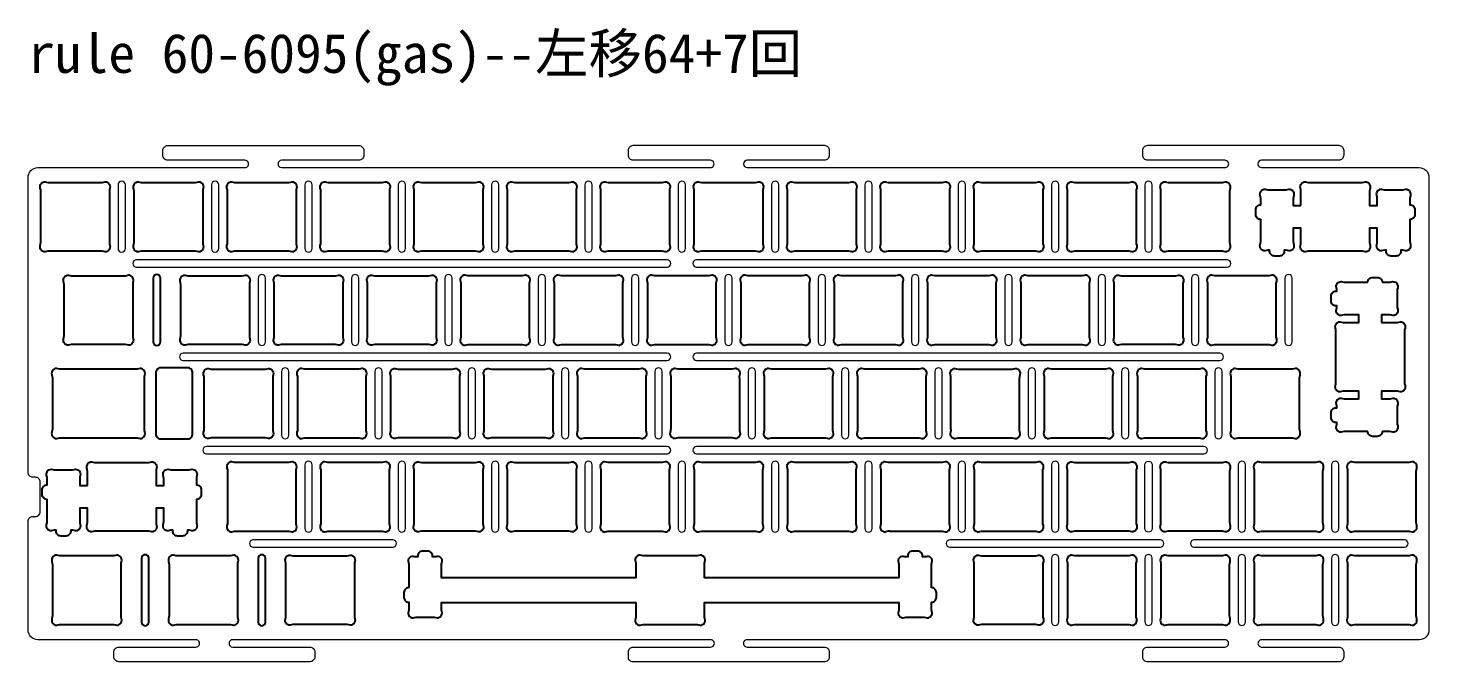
# Model space of a CAD drawing. Header units: millimetres. Extents: x 3201 to 5715, y 849 to 1652.
# Drawn here: x 3926.6 to 4212.5, y 1016.1 to 1145.5 of the extents above; entities that cross this region are included whole.
import ezdxf

# ---------------------------------------------------------------- set-up
doc = ezdxf.new("R2010")
doc.units = ezdxf.units.MM
doc.layers.add('1', color=7, linetype='Continuous', lineweight=0)
doc.styles.add('MtXpl_', font='')
doc.styles.get('MtXpl_').set_extended_font_data('SimSun')

msp = doc.modelspace()

# ---------------------------------------------------------------- linework, layer by layer
at = {"color": 7}
msp.add_line((4038.47, 1054.98), (4038.47, 1044.54), dxfattribs=at)
for points in [[(3931, 1099.91, 0.078597), (3930.38, 1099.82, -0.612516), (3929.12, 1101.08, 0.078597), (3929.22, 1101.69), (3929.22, 1112.13, 0.095705), (3929.12, 1112.75, -0.612516), (3930.38, 1114.01, 0.078597), (3931, 1113.91), (3941.44, 1113.91, 0.078597), (3942.06, 1114.01, -0.612516), (3943.32, 1112.75, 0.078597), (3943.22, 1112.13), (3943.22, 1101.69, 0.078597), (3943.32, 1101.08, -0.612516), (3942.06, 1099.82, 0.078597), (3941.44, 1099.91)], [(3949.43, 1114.01, 0.078597), (3950.05, 1113.91), (3960.49, 1113.91, 0.078597), (3961.11, 1114.01, -0.612516), (3962.37, 1112.75, 0.078597), (3962.27, 1112.13), (3962.27, 1101.69, 0.078597), (3962.37, 1101.08, -0.612516), (3961.11, 1099.82, 0.078597), (3960.49, 1099.91), (3950.05, 1099.91, 0.078597), (3949.43, 1099.82, -0.612516), (3948.17, 1101.08, 0.078597), (3948.27, 1101.69), (3948.27, 1112.13, 0.078597), (3948.17, 1112.75, -0.612516)], [(3980.16, 1099.82, 0.078597), (3979.54, 1099.91), (3969.1, 1099.91, 0.078597), (3968.48, 1099.82, -0.612516), (3967.22, 1101.08, 0.078597), (3967.32, 1101.69), (3967.32, 1112.13, 0.078597), (3967.22, 1112.75, -0.612516), (3968.48, 1114.01, 0.078597), (3969.1, 1113.91), (3979.54, 1113.91, 0.078597), (3980.16, 1114.01, -0.612516), (3981.42, 1112.75, 0.078597), (3981.32, 1112.13), (3981.32, 1101.69, 0.078597), (3981.42, 1101.08, -0.612516)], [(4000.47, 1112.75, 0.078597), (4000.37, 1112.13), (4000.37, 1101.69, 0.078597), (4000.47, 1101.08, -0.612516), (3999.21, 1099.82, 0.078597), (3998.59, 1099.91), (3988.15, 1099.91, 0.078597), (3987.53, 1099.82, -0.612516), (3986.27, 1101.08, 0.078597), (3986.37, 1101.69), (3986.37, 1112.13, 0.078597), (3986.27, 1112.75, -0.612516), (3987.53, 1114.01, 0.078597), (3988.15, 1113.91), (3998.59, 1113.91, 0.078597), (3999.21, 1114.01, -0.612516)], [(4007.2, 1099.91, 0.078597), (4006.58, 1099.82, -0.612516), (4005.32, 1101.08, 0.078597), (4005.42, 1101.69), (4005.42, 1112.13, 0.078597), (4005.32, 1112.75, -0.612516), (4006.58, 1114.01, 0.078597), (4007.2, 1113.91), (4017.64, 1113.91, 0.078597), (4018.26, 1114.01, -0.612516), (4019.52, 1112.75, 0.095705), (4019.42, 1112.13), (4019.42, 1101.69, 0.078597), (4019.52, 1101.08, -0.612516), (4018.26, 1099.82, 0.078597), (4017.64, 1099.91)], [(4038.57, 1112.75, 0.078597), (4038.47, 1112.13), (4038.47, 1101.69, 0.078597), (4038.57, 1101.08, -0.612516), (4037.31, 1099.82, 0.078597), (4036.69, 1099.91), (4026.25, 1099.91, 0.078597), (4025.63, 1099.82, -0.612516), (4024.37, 1101.08, 0.078597), (4024.47, 1101.69), (4024.47, 1112.13, 0.078597), (4024.37, 1112.75, -0.612516), (4025.63, 1114.01, 0.078597), (4026.25, 1113.91), (4036.69, 1113.91, 0.078597), (4037.31, 1114.01, -0.612516)], [(4056.35, 1099.82, 0.078597), (4055.74, 1099.91), (4045.3, 1099.91, 0.078597), (4044.68, 1099.82, -0.612516), (4043.42, 1101.08, 0.078597), (4043.52, 1101.69), (4043.52, 1112.13, 0.078597), (4043.42, 1112.75, -0.612516), (4044.68, 1114.01, 0.078597), (4045.3, 1113.91), (4055.74, 1113.91, 0.078597), (4056.35, 1114.01, -0.612516), (4057.61, 1112.75, 0.078597), (4057.52, 1112.13), (4057.52, 1101.69, 0.078597), (4057.61, 1101.08, -0.612516)], [(4076.67, 1112.75, 0.078597), (4076.57, 1112.13), (4076.57, 1101.69, 0.078597), (4076.67, 1101.08, -0.612516), (4075.41, 1099.82, 0.078597), (4074.79, 1099.91), (4064.35, 1099.91, 0.078597), (4063.73, 1099.82, -0.612516), (4062.47, 1101.08, 0.078597), (4062.57, 1101.69), (4062.57, 1112.13, 0.078597), (4062.47, 1112.75, -0.612516), (4063.73, 1114.01, 0.078597), (4064.35, 1113.91), (4074.79, 1113.91, 0.078597), (4075.41, 1114.01, -0.612516)], [(4095.72, 1112.75, 0.078597), (4095.62, 1112.13), (4095.62, 1101.69, 0.078597), (4095.72, 1101.08, -0.612516), (4094.46, 1099.82, 0.078597), (4093.84, 1099.91), (4083.4, 1099.91, 0.078597), (4082.78, 1099.82, -0.612516), (4081.52, 1101.08, 0.078597), (4081.62, 1101.69), (4081.62, 1112.13, 0.078597), (4081.52, 1112.75, -0.612516), (4082.78, 1114.01, 0.078597), (4083.4, 1113.91), (4093.84, 1113.91, 0.078597), (4094.46, 1114.01, -0.612516)], [(4114.77, 1112.75, 0.078597), (4114.67, 1112.13), (4114.67, 1101.69, 0.078597), (4114.77, 1101.08, -0.612516), (4113.51, 1099.82, 0.078597), (4112.89, 1099.91), (4102.45, 1099.91, 0.078597), (4101.83, 1099.82, -0.612516), (4100.57, 1101.08, 0.078597), (4100.67, 1101.69), (4100.67, 1112.13, 0.078597), (4100.57, 1112.75, -0.612516), (4101.83, 1114.01, 0.078597), (4102.45, 1113.91), (4112.89, 1113.91, 0.078597), (4113.51, 1114.01, -0.612516)], [(4133.82, 1112.75, 0.078597), (4133.72, 1112.13), (4133.72, 1101.69, 0.078597), (4133.82, 1101.08, -0.612516), (4132.56, 1099.82, 0.078597), (4131.94, 1099.91), (4121.5, 1099.91, 0.078597), (4120.88, 1099.82, -0.612516), (4119.62, 1101.08, 0.078597), (4119.72, 1101.69), (4119.72, 1112.13, 0.078597), (4119.62, 1112.75, -0.612516), (4120.88, 1114.01, 0.078597), (4121.5, 1113.91), (4131.94, 1113.91, 0.078597), (4132.56, 1114.01, -0.612516)], [(4152.87, 1112.75, 0.078597), (4152.77, 1112.13), (4152.77, 1101.69, 0.078597), (4152.87, 1101.08, -0.612516), (4151.61, 1099.82, 0.078597), (4150.99, 1099.91), (4140.55, 1099.91, 0.078597), (4139.93, 1099.82, -0.612516), (4138.67, 1101.08, 0.078597), (4138.77, 1101.69), (4138.77, 1112.13, 0.078597), (4138.67, 1112.75, -0.612516), (4139.93, 1114.01, 0.078597), (4140.55, 1113.91), (4150.99, 1113.91, 0.078597), (4151.61, 1114.01, -0.612516)], [(4170.66, 1099.82, 0.078597), (4170.04, 1099.91), (4159.6, 1099.91, 0.078597), (4158.98, 1099.82, -0.612516), (4157.72, 1101.08, 0.078597), (4157.82, 1101.69), (4157.82, 1112.13, 0.078597), (4157.72, 1112.75, -0.612516), (4158.98, 1114.01, 0.078597), (4159.6, 1113.91), (4170.04, 1113.91, 0.078597), (4170.66, 1114.01, -0.612516), (4171.92, 1112.75, 0.078597), (4171.82, 1112.13), (4171.82, 1101.69, 0.078597), (4171.92, 1101.08, -0.612516)], [(3958.96, 1094.96, 0.078597), (3959.57, 1094.86), (3970.01, 1094.86, 0.078597), (3970.63, 1094.96, -0.612516), (3971.89, 1093.7, 0.078597), (3971.79, 1093.08), (3971.79, 1082.64, 0.078597), (3971.89, 1082.03, -0.612516), (3970.63, 1080.77, 0.078597), (3970.01, 1080.86), (3959.57, 1080.86, 0.078597), (3958.96, 1080.77, -0.612516), (3957.7, 1082.03, 0.078597), (3957.79, 1082.64), (3957.79, 1093.08, 0.078597), (3957.7, 1093.7, -0.612516)], [(3978.01, 1094.96, 0.078597), (3978.62, 1094.86), (3989.06, 1094.86, 0.078597), (3989.68, 1094.96, -0.612516), (3990.94, 1093.7, 0.078597), (3990.84, 1093.08), (3990.84, 1082.64, 0.078597), (3990.94, 1082.03, -0.612516), (3989.68, 1080.77, 0.078597), (3989.06, 1080.86), (3978.62, 1080.86, 0.078597), (3978.01, 1080.77, -0.612516), (3976.75, 1082.03, 0.078597), (3976.84, 1082.64), (3976.84, 1093.08, 0.078597), (3976.75, 1093.7, -0.612516)], [(4009.99, 1093.7, 0.078597), (4009.89, 1093.08), (4009.89, 1082.64, 0.078597), (4009.99, 1082.03, -0.612516), (4008.73, 1080.77, 0.078597), (4008.11, 1080.86), (3997.67, 1080.86, 0.078597), (3997.06, 1080.77, -0.612516), (3995.8, 1082.03, 0.078597), (3995.89, 1082.64), (3995.89, 1093.08, 0.078597), (3995.8, 1093.7, -0.612516), (3997.06, 1094.96, 0.078597), (3997.67, 1094.86), (4008.11, 1094.86, 0.078597), (4008.73, 1094.96, -0.612516)], [(4029.04, 1093.7, 0.612516), (4027.78, 1094.96, -0.078597), (4027.16, 1094.86), (4016.72, 1094.86, -0.078597), (4016.11, 1094.96, 0.612516), (4014.85, 1093.7, -0.078597), (4014.94, 1093.08), (4014.94, 1082.64, -0.078597), (4014.85, 1082.03, 0.612516), (4016.11, 1080.77, -0.078597), (4016.72, 1080.86), (4027.16, 1080.86, -0.078597), (4027.78, 1080.77, 0.612516), (4029.04, 1082.03, -0.078597), (4028.94, 1082.64), (4028.94, 1093.08, -0.078597)], [(4048.09, 1093.7, 0.612516), (4046.83, 1094.96, -0.078597), (4046.21, 1094.86), (4035.77, 1094.86, -0.078597), (4035.16, 1094.96, 0.612516), (4033.9, 1093.7, -0.078597), (4033.99, 1093.08), (4033.99, 1082.64, -0.078597), (4033.9, 1082.03, 0.612516), (4035.16, 1080.77, -0.078597), (4035.77, 1080.86), (4046.21, 1080.86, -0.078597), (4046.83, 1080.77, 0.612516), (4048.09, 1082.03, -0.078597), (4047.99, 1082.64), (4047.99, 1093.08, -0.078597)], [(4052.94, 1082.03, 0.612516), (4054.2, 1080.77, -0.078597), (4054.82, 1080.86), (4065.26, 1080.86, -0.078597), (4065.88, 1080.77, 0.612516), (4067.14, 1082.03, -0.078597), (4067.04, 1082.64), (4067.04, 1093.08, -0.078597), (4067.14, 1093.7, 0.612516), (4065.88, 1094.96, -0.078597), (4065.26, 1094.86), (4054.82, 1094.86, -0.078597), (4054.2, 1094.96, 0.612516), (4052.94, 1093.7, -0.078597), (4053.04, 1093.08), (4053.04, 1082.64, -0.078597)], [(4071.99, 1082.03, 0.612516), (4073.25, 1080.77, -0.078597), (4073.87, 1080.86), (4084.31, 1080.86, -0.078597), (4084.93, 1080.77, 0.612516), (4086.19, 1082.03, -0.078597), (4086.09, 1082.64), (4086.09, 1093.08, -0.078597), (4086.19, 1093.7, 0.612516), (4084.93, 1094.96, -0.078597), (4084.31, 1094.86), (4073.87, 1094.86, -0.078597), (4073.25, 1094.96, 0.612516), (4071.99, 1093.7, -0.078597), (4072.09, 1093.08), (4072.09, 1082.64, -0.078597)], [(4124.29, 1093.7, 0.612516), (4123.03, 1094.96, -0.078597), (4122.41, 1094.86), (4111.97, 1094.86, -0.078597), (4111.36, 1094.96, 0.612516), (4110.1, 1093.7, -0.078597), (4110.19, 1093.08), (4110.19, 1082.64, -0.078597), (4110.1, 1082.03, 0.612516), (4111.36, 1080.77, -0.078597), (4111.97, 1080.86), (4122.41, 1080.86, -0.078597), (4123.03, 1080.77, 0.612516), (4124.29, 1082.03, -0.078597), (4124.19, 1082.64), (4124.19, 1093.08, -0.078597)], [(4149.46, 1094.96, 0.078597), (4150.07, 1094.86), (4160.51, 1094.86, 0.078597), (4161.13, 1094.96, -0.612516), (4162.39, 1093.7, 0.078597), (4162.29, 1093.08), (4162.29, 1082.64, 0.078597), (4162.39, 1082.03, -0.612516), (4161.13, 1080.77, 0.078597), (4160.51, 1080.86), (4150.07, 1080.86, 0.078597), (4149.46, 1080.77, -0.612516), (4148.2, 1082.03, 0.078597), (4148.29, 1082.64), (4148.29, 1093.08, 0.078597), (4148.2, 1093.7, -0.612516)], [(4168.51, 1094.96, 0.612516), (4167.25, 1093.7, -0.078597), (4167.34, 1093.08), (4167.34, 1082.64, -0.078597), (4167.25, 1082.03, 0.612516), (4168.51, 1080.77, -0.078597), (4169.12, 1080.86), (4179.56, 1080.86, -0.078597), (4180.18, 1080.77, 0.612516), (4181.44, 1082.03, -0.078597), (4181.34, 1082.64), (4181.34, 1093.08, -0.078597), (4181.44, 1093.7, 0.612516), (4180.18, 1094.96, -0.078597), (4179.56, 1094.86), (4169.12, 1094.86, -0.078597)], [(3948.58, 1061.81, -0.078597), (3949.2, 1061.72, 0.612516), (3950.46, 1062.98, -0.078597), (3950.36, 1063.59), (3950.36, 1074.03, -0.078597), (3950.46, 1074.65, 0.612516), (3949.2, 1075.91, -0.078597), (3948.58, 1075.81), (3933.37, 1075.81, -0.078597), (3932.75, 1075.91, 0.612516), (3931.49, 1074.65, -0.078597), (3931.59, 1074.03), (3931.59, 1063.59, -0.078597), (3931.49, 1062.97, 0.612516), (3932.75, 1061.71, -0.078597), (3933.37, 1061.81)], [(3976.65, 1062.98, -0.612516), (3975.39, 1061.72, 0.078597), (3974.78, 1061.81), (3964.34, 1061.81, 0.078597), (3963.72, 1061.72, -0.612516), (3962.46, 1062.98, 0.078597), (3962.56, 1063.59), (3962.56, 1074.03, 0.078597), (3962.46, 1074.65, -0.612516), (3963.72, 1075.91, 0.078597), (3964.34, 1075.81), (3974.78, 1075.81, 0.078597), (3975.39, 1075.91, -0.612516), (3976.65, 1074.65, 0.078597), (3976.56, 1074.03), (3976.56, 1063.59, 0.078597)], [(3982.77, 1075.91, 0.612516), (3981.51, 1074.65, -0.078597), (3981.61, 1074.03), (3981.61, 1063.59, -0.078597), (3981.51, 1062.98, 0.612516), (3982.77, 1061.72, -0.078597), (3983.39, 1061.81), (3993.83, 1061.81, -0.078597), (3994.44, 1061.72, 0.612516), (3995.7, 1062.98, -0.078597), (3995.61, 1063.59), (3995.61, 1074.03, -0.078597), (3995.7, 1074.65, 0.612516), (3994.44, 1075.91, -0.078597), (3993.83, 1075.81), (3983.39, 1075.81, -0.078597)], [(4032.54, 1061.72, 0.078597), (4031.93, 1061.81), (4021.49, 1061.81, 0.078597), (4020.87, 1061.72, -0.612516), (4019.61, 1062.98, 0.078597), (4019.71, 1063.59), (4019.71, 1074.03, 0.078597), (4019.61, 1074.65, -0.612516), (4020.87, 1075.91, 0.078597), (4021.49, 1075.81), (4031.93, 1075.81, 0.078597), (4032.54, 1075.91, -0.612516), (4033.8, 1074.65, 0.078597), (4033.71, 1074.03), (4033.71, 1063.59, 0.078597), (4033.8, 1062.98, -0.612516)], [(4052.85, 1074.65, 0.612516), (4051.59, 1075.91, -0.078597), (4050.98, 1075.81), (4040.54, 1075.81, -0.078597), (4039.92, 1075.91, 0.612516), (4038.66, 1074.65, -0.078597), (4038.76, 1074.03), (4038.76, 1063.59, -0.078597), (4038.66, 1062.98, 0.612516), (4039.92, 1061.72, -0.078597), (4040.54, 1061.81), (4050.98, 1061.81, -0.078597), (4051.59, 1061.72, 0.612516), (4052.85, 1062.98, -0.078597), (4052.76, 1063.59), (4052.76, 1074.03, -0.078597)], [(4078.02, 1075.91, 0.612516), (4076.76, 1074.65, -0.078597), (4076.85, 1074.03), (4076.85, 1063.59, -0.078597), (4076.76, 1062.98, 0.612516), (4078.02, 1061.72, -0.078597), (4078.63, 1061.81), (4089.08, 1061.81, -0.078597), (4089.69, 1061.72, 0.612516), (4090.95, 1062.98, -0.078597), (4090.85, 1063.59), (4090.85, 1074.03, -0.078597), (4090.95, 1074.65, 0.612516), (4089.69, 1075.91, -0.078597), (4089.08, 1075.81), (4078.63, 1075.81, -0.078597)], [(4097.07, 1075.91, 0.612516), (4095.81, 1074.65, -0.078597), (4095.91, 1074.03), (4095.91, 1063.59, -0.078597), (4095.81, 1062.98, 0.612516), (4097.07, 1061.72, -0.078597), (4097.69, 1061.81), (4108.13, 1061.81, -0.078597), (4108.74, 1061.72, 0.612516), (4110, 1062.98, -0.078597), (4109.91, 1063.59), (4109.91, 1074.03, -0.078597), (4110, 1074.65, 0.612516), (4108.74, 1075.91, -0.078597), (4108.13, 1075.81), (4097.69, 1075.81, -0.078597)], [(4135.17, 1075.91, 0.612516), (4133.91, 1074.65, -0.078597), (4134.01, 1074.03), (4134.01, 1063.59, -0.078597), (4133.91, 1062.98, 0.612516), (4135.17, 1061.72, -0.078597), (4135.79, 1061.81), (4146.23, 1061.81, -0.078597), (4146.84, 1061.72, 0.612516), (4148.1, 1062.98, -0.078597), (4148.01, 1063.59), (4148.01, 1074.03, -0.078597), (4148.1, 1074.65, 0.612516), (4146.84, 1075.91, -0.078597), (4146.23, 1075.81), (4135.79, 1075.81, -0.078597)], [(4167.15, 1074.65, 0.612516), (4165.89, 1075.91, -0.078597), (4165.28, 1075.81), (4154.84, 1075.81, -0.078597), (4154.22, 1075.91, 0.612516), (4152.96, 1074.65, -0.078597), (4153.06, 1074.03), (4153.06, 1063.59, -0.078597), (4152.96, 1062.98, 0.612516), (4154.22, 1061.72, -0.078597), (4154.84, 1061.81), (4165.28, 1061.81, -0.078597), (4165.89, 1061.72, 0.612516), (4167.15, 1062.98, -0.078597), (4167.06, 1063.59), (4167.06, 1074.03, -0.078597)], [(4173.27, 1075.91, 0.612516), (4172.01, 1074.65, -0.078597), (4172.11, 1074.03), (4172.11, 1063.59, -0.078597), (4172.01, 1062.98, 0.612516), (4173.27, 1061.72, -0.078597), (4173.89, 1061.81), (4184.33, 1061.81, -0.078597), (4184.94, 1061.72, 0.612516), (4186.2, 1062.98, -0.078597), (4186.11, 1063.59), (4186.11, 1074.03, -0.078597), (4186.2, 1074.65, 0.612516), (4184.94, 1075.91, -0.078597), (4184.33, 1075.81), (4173.89, 1075.81, -0.078597)], [(3981.42, 1055.6, 0.612516), (3980.16, 1056.86, -0.078597), (3979.54, 1056.76), (3969.1, 1056.76, -0.078597), (3968.48, 1056.86, 0.612516), (3967.22, 1055.6, -0.078597), (3967.32, 1054.98), (3967.32, 1044.54, -0.078597), (3967.22, 1043.93, 0.612516), (3968.48, 1042.67, -0.078597), (3969.1, 1042.76), (3979.54, 1042.76, -0.078597), (3980.16, 1042.67, 0.612516), (3981.42, 1043.93, -0.078597), (3981.32, 1044.54), (3981.32, 1054.98, -0.078597)], [(4000.47, 1055.6, 0.612516), (3999.21, 1056.86, -0.078597), (3998.59, 1056.76), (3988.15, 1056.76, -0.078597), (3987.53, 1056.86, 0.612516), (3986.27, 1055.6, -0.078597), (3986.37, 1054.98), (3986.37, 1044.54, -0.078597), (3986.27, 1043.93, 0.612516), (3987.53, 1042.67, -0.078597), (3988.15, 1042.76), (3998.59, 1042.76, -0.078597), (3999.21, 1042.67, 0.612516), (4000.47, 1043.93, -0.078597), (4000.37, 1044.54), (4000.37, 1054.98, -0.078597)], [(4019.52, 1055.6, 0.078597), (4019.42, 1054.98), (4019.42, 1044.54, 0.078597), (4019.52, 1043.93, -0.612516), (4018.26, 1042.67, 0.078597), (4017.64, 1042.76), (4007.2, 1042.76, 0.078597), (4006.58, 1042.67, -0.612516), (4005.32, 1043.93, 0.078597), (4005.42, 1044.54), (4005.42, 1054.98, 0.078597), (4005.32, 1055.6, -0.612516), (4006.58, 1056.86, 0.078597), (4007.2, 1056.76), (4017.64, 1056.76, 0.078597), (4018.26, 1056.86, -0.612516)], [(4056.36, 1042.67, 0.612516), (4057.62, 1043.93, -0.078597), (4057.52, 1044.54), (4057.52, 1054.98, -0.078597), (4057.62, 1055.6, 0.612516), (4056.36, 1056.86, -0.078597), (4055.74, 1056.76), (4045.3, 1056.76, -0.078597), (4044.68, 1056.86, 0.612516), (4043.42, 1055.6, -0.078597), (4043.52, 1054.98), (4043.52, 1044.54, -0.078597), (4043.42, 1043.93, 0.612516), (4044.68, 1042.67, -0.078597), (4045.3, 1042.76), (4055.74, 1042.76, -0.078597)], [(4076.67, 1055.6, 0.612516), (4075.41, 1056.86, -0.078597), (4074.79, 1056.76), (4064.35, 1056.76, -0.078597), (4063.73, 1056.86, 0.612516), (4062.47, 1055.6, -0.078597), (4062.57, 1054.98), (4062.57, 1044.54, -0.078597), (4062.47, 1043.93, 0.612516), (4063.73, 1042.67, -0.078597), (4064.35, 1042.76), (4074.79, 1042.76, -0.078597), (4075.41, 1042.67, 0.612516), (4076.67, 1043.93, -0.078597), (4076.57, 1044.54), (4076.57, 1054.98, -0.078597)], [(4133.82, 1055.6, 0.612516), (4132.56, 1056.86, -0.078597), (4131.94, 1056.76), (4121.5, 1056.76, -0.078597), (4120.88, 1056.86, 0.612516), (4119.62, 1055.6, -0.078597), (4119.72, 1054.98), (4119.72, 1044.54, -0.078597), (4119.62, 1043.93, 0.612516), (4120.88, 1042.67, -0.078597), (4121.5, 1042.76), (4131.94, 1042.76, -0.078597), (4132.56, 1042.67, 0.612516), (4133.82, 1043.93, -0.078597), (4133.72, 1044.54), (4133.72, 1054.98, -0.078597)], [(4139.93, 1042.67, -0.612516), (4138.67, 1043.93, 0.078597), (4138.77, 1044.54), (4138.77, 1054.98, 0.078597), (4138.67, 1055.6, -0.612516), (4139.93, 1056.86, 0.078597), (4140.55, 1056.76), (4150.99, 1056.76, 0.078597), (4151.61, 1056.86, -0.612516), (4152.87, 1055.6, 0.078597), (4152.77, 1054.98), (4152.77, 1044.54, 0.078597), (4152.87, 1043.93, -0.612516), (4151.61, 1042.67, 0.078597), (4150.99, 1042.76), (4140.55, 1042.76, 0.078597)], [(4171.92, 1043.93, -0.612516), (4170.66, 1042.67, 0.078597), (4170.04, 1042.76), (4159.6, 1042.76, 0.078597), (4158.98, 1042.67, -0.612516), (4157.72, 1043.93, 0.078597), (4157.82, 1044.54), (4157.82, 1054.98, 0.078597), (4157.72, 1055.6, -0.612516), (4158.98, 1056.86, 0.078597), (4159.6, 1056.76), (4170.04, 1056.76, 0.078597), (4170.66, 1056.86, -0.612516), (4171.92, 1055.6, 0.078597), (4171.82, 1054.98), (4171.82, 1044.54, 0.078597)], [(4190.97, 1055.6, 0.612516), (4189.71, 1056.86, -0.078597), (4189.09, 1056.76), (4178.65, 1056.76, -0.078597), (4178.03, 1056.86, 0.612516), (4176.77, 1055.6, -0.078597), (4176.87, 1054.98), (4176.87, 1044.54, -0.078597), (4176.77, 1043.93, 0.612516), (4178.03, 1042.67, -0.078597), (4178.65, 1042.76), (4189.09, 1042.76, -0.078597), (4189.71, 1042.67, 0.612516), (4190.97, 1043.93, -0.078597), (4190.87, 1044.54), (4190.87, 1054.98, -0.078597)], [(4210.02, 1055.6, 0.612516), (4208.76, 1056.86, -0.078597), (4208.14, 1056.76), (4197.7, 1056.76, -0.078597), (4197.08, 1056.86, 0.612516), (4195.82, 1055.6, -0.078597), (4195.92, 1054.98), (4195.92, 1044.54, -0.078597), (4195.82, 1043.93, 0.612516), (4197.08, 1042.67, -0.078597), (4197.7, 1042.76), (4208.14, 1042.76, -0.078597), (4208.76, 1042.67, 0.612516), (4210.02, 1043.93, -0.078597), (4209.92, 1044.54), (4209.92, 1054.98, -0.078597)], [(3945.7, 1036.55, 0.612516), (3944.44, 1037.81, -0.078597), (3943.82, 1037.71), (3933.38, 1037.71, -0.078597), (3932.76, 1037.81, 0.612516), (3931.5, 1036.55, -0.078597), (3931.6, 1035.93), (3931.6, 1025.49, -0.078597), (3931.5, 1024.88, 0.612516), (3932.76, 1023.62, -0.078597), (3933.38, 1023.71), (3943.82, 1023.71, -0.078597), (3944.44, 1023.62, 0.612516), (3945.7, 1024.88, -0.078597), (3945.6, 1025.49), (3945.6, 1035.93, -0.078597)], [(3949.76, 1024.21, 0.414214), (3950.51, 1023.46, 0.414214), (3951.26, 1024.21), (3951.26, 1037.21, 0.414214), (3950.51, 1037.96, 0.414214), (3949.76, 1037.21)], [(3969.51, 1036.55, 0.612516), (3968.25, 1037.81, -0.078597), (3967.63, 1037.71), (3957.19, 1037.71, -0.078597), (3956.57, 1037.81, 0.612516), (3955.31, 1036.55, -0.078597), (3955.41, 1035.93), (3955.41, 1025.49, -0.078597), (3955.31, 1024.88, 0.612516), (3956.57, 1023.62, -0.078597), (3957.19, 1023.71), (3967.63, 1023.71, -0.078597), (3968.25, 1023.62, 0.612516), (3969.51, 1024.88, -0.078597), (3969.41, 1025.49), (3969.41, 1035.93, -0.078597)], [(3973.57, 1037.21), (3973.57, 1024.21, 0.414214), (3974.32, 1023.46, 0.414214), (3975.07, 1024.21), (3975.07, 1037.21, 0.414214), (3974.32, 1037.96, 0.414214)], [(3979.13, 1024.88, 0.078597), (3979.23, 1025.49), (3979.23, 1035.93, 0.078597), (3979.13, 1036.55, -0.612516), (3980.39, 1037.81, 0.078597), (3981, 1037.71), (3991.45, 1037.71, 0.078597), (3992.06, 1037.81, -0.612516), (3993.32, 1036.55, 0.078597), (3993.23, 1035.93), (3993.23, 1025.49, 0.078597), (3993.32, 1024.88, -0.612516), (3992.06, 1023.62, 0.078597), (3991.45, 1023.71), (3981, 1023.71, 0.078597), (3980.39, 1023.62, -0.612516)], [(4133.82, 1036.55, 0.078597), (4133.72, 1035.93), (4133.72, 1025.49, 0.078597), (4133.82, 1024.88, -0.612516), (4132.56, 1023.62, 0.078597), (4131.94, 1023.71), (4121.5, 1023.71, 0.078597), (4120.88, 1023.62, -0.612516), (4119.62, 1024.88, 0.078597), (4119.72, 1025.49), (4119.72, 1035.93, 0.078597), (4119.62, 1036.55, -0.612516), (4120.88, 1037.81, 0.078597), (4121.5, 1037.71), (4131.94, 1037.71, 0.078597), (4132.56, 1037.81, -0.612516)], [(4152.87, 1036.55, 0.612516), (4151.61, 1037.81, -0.078597), (4150.99, 1037.71), (4140.55, 1037.71, -0.078597), (4139.93, 1037.81, 0.612516), (4138.67, 1036.55, -0.078597), (4138.77, 1035.93), (4138.77, 1025.49, -0.078597), (4138.67, 1024.88, 0.612516), (4139.93, 1023.62, -0.078597), (4140.55, 1023.71), (4150.99, 1023.71, -0.078597), (4151.61, 1023.62, 0.612516), (4152.87, 1024.88, -0.078597), (4152.77, 1025.49), (4152.77, 1035.93, -0.078597)], [(4171.92, 1036.55, 0.612516), (4170.66, 1037.81, -0.078597), (4170.04, 1037.71), (4159.6, 1037.71, -0.078597), (4158.98, 1037.81, 0.612516), (4157.72, 1036.55, -0.078597), (4157.82, 1035.93), (4157.82, 1025.49, -0.078597), (4157.72, 1024.88, 0.612516), (4158.98, 1023.62, -0.078597), (4159.6, 1023.71), (4170.04, 1023.71, -0.078597), (4170.66, 1023.62, 0.612516), (4171.92, 1024.88, -0.078597), (4171.82, 1025.49), (4171.82, 1035.93, -0.078597)], [(4190.97, 1036.55, 0.612516), (4189.71, 1037.81, -0.078597), (4189.09, 1037.71), (4178.65, 1037.71, -0.078597), (4178.03, 1037.81, 0.612516), (4176.77, 1036.55, -0.078597), (4176.87, 1035.93), (4176.87, 1025.49, -0.078597), (4176.77, 1024.88, 0.612516), (4178.03, 1023.62, -0.078597), (4178.65, 1023.71), (4189.09, 1023.71, -0.078597), (4189.71, 1023.62, 0.612516), (4190.97, 1024.88, -0.078597), (4190.87, 1025.49), (4190.87, 1035.93, -0.078597)], [(4210.02, 1036.55, 0.612516), (4208.76, 1037.81, -0.078597), (4208.14, 1037.71), (4197.7, 1037.71, -0.078597), (4197.08, 1037.81, 0.612516), (4195.82, 1036.55, -0.078597), (4195.92, 1035.93), (4195.92, 1025.49, -0.078597), (4195.82, 1024.88, 0.612516), (4197.08, 1023.62, -0.078597), (4197.7, 1023.71), (4208.14, 1023.71, -0.078597), (4208.76, 1023.62, 0.612516), (4210.02, 1024.88, -0.078597), (4209.92, 1025.49), (4209.92, 1035.93, -0.078597)]]:
    msp.add_lwpolyline(points, format="xyb", close=True, dxfattribs=at)
at = {"color": 0}
for points in [[(4186.39, 1109.21), (4186.39, 1112.13, 0.078597), (4186.3, 1112.75, -0.612516), (4187.56, 1114.01, 0.078597), (4188.17, 1113.91), (4198.61, 1113.91, 0.078597), (4199.23, 1114.01, -0.612516), (4200.49, 1112.75, 0.078597), (4200.39, 1112.13), (4200.39, 1109.21), (4201.97, 1109.21), (4201.97, 1110.63, 0.078597), (4201.87, 1111.25, -0.612516), (4203.13, 1112.51, 0.078597), (4203.75, 1112.41), (4206.84, 1112.41, 0.078597), (4207.46, 1112.51, -0.612516), (4208.72, 1111.25, 0.078597), (4208.62, 1110.63), (4208.62, 1109.38, -0.414214), (4209.62, 1108.38), (4209.62, 1107.38, -0.414214), (4208.62, 1106.38), (4208.62, 1101.89, 0.078597), (4208.72, 1101.28, -0.612516), (4207.46, 1100.02, 0.078597), (4206.84, 1100.11), (4206.79, 1100.11), (4206.79, 1099.91, -0.414214), (4205.79, 1098.91), (4204.79, 1098.91, -0.414214), (4203.79, 1099.91), (4203.79, 1100.11), (4203.75, 1100.11, 0.078597), (4203.13, 1100.02, -0.612516), (4201.87, 1101.28, 0.078597), (4201.97, 1101.89), (4201.97, 1104.61), (4200.39, 1104.61), (4200.39, 1101.69, 0.078597), (4200.49, 1101.08, -0.612516), (4199.23, 1099.82, 0.078597), (4198.61, 1099.91), (4188.17, 1099.91, 0.078597), (4187.56, 1099.82, -0.612516), (4186.3, 1101.08, 0.078597), (4186.39, 1101.69), (4186.39, 1104.61), (4184.82, 1104.61), (4184.82, 1101.89, 0.078597), (4184.92, 1101.28, -0.612516), (4183.66, 1100.02, 0.078597), (4183.04, 1100.11), (4182.99, 1100.11), (4182.99, 1099.91, -0.414214), (4181.99, 1098.91), (4180.99, 1098.91, -0.414214), (4179.99, 1099.91), (4179.99, 1100.11), (4179.95, 1100.11, 0.078597), (4179.33, 1100.02, -0.612516), (4178.07, 1101.28, 0.078597), (4178.17, 1101.89), (4178.17, 1106.38, -0.414214), (4177.17, 1107.38), (4177.17, 1108.38, -0.414214), (4178.17, 1109.38), (4178.17, 1110.63, 0.078597), (4178.07, 1111.25, -0.612516), (4179.33, 1112.51, 0.078597), (4179.95, 1112.41), (4183.04, 1112.41, 0.078597), (4183.66, 1112.51, -0.612516), (4184.92, 1111.25, 0.078597), (4184.82, 1110.63), (4184.82, 1109.21)], [(4202.83, 1085.34), (4205.75, 1085.34, 0.078597), (4206.37, 1085.44, -0.612516), (4207.63, 1084.18, 0.078597), (4207.53, 1083.56), (4207.53, 1073.12, 0.078597), (4207.63, 1072.5, -0.612516), (4206.37, 1071.24, 0.078597), (4205.75, 1071.34), (4202.83, 1071.34), (4202.83, 1069.76), (4204.25, 1069.76, 0.078597), (4204.87, 1069.86, -0.612516), (4206.13, 1068.6, 0.078597), (4206.03, 1067.98), (4206.03, 1064.89, 0.078597), (4206.13, 1064.28, -0.612516), (4204.87, 1063.02, 0.078597), (4204.25, 1063.11), (4203, 1063.11, -0.414214), (4202, 1062.11), (4201, 1062.11, -0.414214), (4200, 1063.11), (4195.51, 1063.11, 0.078597), (4194.89, 1063.02, -0.612516), (4193.63, 1064.28, 0.078597), (4193.73, 1064.89), (4193.73, 1064.94), (4193.53, 1064.94, -0.414214), (4192.53, 1065.94), (4192.53, 1066.94, -0.414214), (4193.53, 1067.94), (4193.73, 1067.94), (4193.73, 1067.98, 0.078597), (4193.63, 1068.6, -0.612516), (4194.89, 1069.86, 0.078597), (4195.51, 1069.76), (4198.23, 1069.76), (4198.23, 1071.34), (4195.31, 1071.34, 0.078597), (4194.69, 1071.24, -0.612516), (4193.43, 1072.5, 0.078597), (4193.53, 1073.12), (4193.53, 1083.56, 0.078597), (4193.43, 1084.18, -0.612516), (4194.69, 1085.44, 0.078597), (4195.31, 1085.34), (4198.23, 1085.34), (4198.23, 1086.91), (4195.51, 1086.91, 0.078597), (4194.89, 1086.82, -0.612516), (4193.63, 1088.08, 0.078597), (4193.73, 1088.69), (4193.73, 1088.74), (4193.53, 1088.74, -0.414214), (4192.53, 1089.74), (4192.53, 1090.74, -0.414214), (4193.53, 1091.74), (4193.73, 1091.74), (4193.73, 1091.78, 0.078597), (4193.63, 1092.4, -0.612516), (4194.89, 1093.66, 0.078597), (4195.51, 1093.56), (4200, 1093.56, -0.414214), (4201, 1094.56), (4202, 1094.56, -0.414214), (4203, 1093.56), (4204.25, 1093.56, 0.078597), (4204.87, 1093.66, -0.612516), (4206.13, 1092.4, 0.078597), (4206.03, 1091.78), (4206.03, 1088.69, 0.078597), (4206.13, 1088.08, -0.612516), (4204.87, 1086.82, 0.078597), (4204.25, 1086.91), (4202.83, 1086.91)], [(3938.74, 1052.06), (3938.74, 1054.98, 0.078597), (3938.65, 1055.6, -0.612516), (3939.91, 1056.86, 0.078597), (3940.52, 1056.76), (3950.96, 1056.76, 0.078597), (3951.58, 1056.86, -0.612516), (3952.84, 1055.6, 0.078597), (3952.74, 1054.98), (3952.74, 1052.06), (3954.32, 1052.06), (3954.32, 1053.48, 0.078597), (3954.22, 1054.1, -0.612516), (3955.48, 1055.36, 0.078597), (3956.1, 1055.26), (3959.19, 1055.26, 0.078597), (3959.81, 1055.36, -0.612516), (3961.07, 1054.1, 0.078597), (3960.97, 1053.48), (3960.97, 1052.23, -0.414214), (3961.97, 1051.23), (3961.97, 1050.23, -0.414214), (3960.97, 1049.23), (3960.97, 1044.74, 0.078597), (3961.07, 1044.13, -0.612516), (3959.81, 1042.87, 0.078597), (3959.19, 1042.96), (3959.14, 1042.96), (3959.14, 1042.76, -0.414214), (3958.14, 1041.76), (3957.14, 1041.76, -0.414214), (3956.14, 1042.76), (3956.14, 1042.96), (3956.1, 1042.96, 0.078597), (3955.48, 1042.87, -0.612516), (3954.22, 1044.13, 0.078597), (3954.32, 1044.74), (3954.32, 1047.46), (3952.74, 1047.46), (3952.74, 1044.54, 0.078597), (3952.84, 1043.93, -0.612516), (3951.58, 1042.67, 0.078597), (3950.96, 1042.76), (3940.52, 1042.76, 0.078597), (3939.91, 1042.67, -0.612516), (3938.65, 1043.93, 0.078597), (3938.74, 1044.54), (3938.74, 1047.46), (3937.17, 1047.46), (3937.17, 1044.74, 0.078597), (3937.27, 1044.13, -0.612516), (3936.01, 1042.87, 0.078597), (3935.39, 1042.96), (3935.34, 1042.96), (3935.34, 1042.76, -0.414214), (3934.34, 1041.76), (3933.34, 1041.76, -0.414214), (3932.34, 1042.76), (3932.34, 1042.96), (3932.3, 1042.96, 0.078597), (3931.68, 1042.87, -0.612516), (3930.42, 1044.13, 0.078597), (3930.52, 1044.74), (3930.52, 1049.23, -0.414214), (3929.52, 1050.23), (3929.52, 1051.23, -0.414214), (3930.52, 1052.23), (3930.52, 1053.48, 0.078597), (3930.42, 1054.1, -0.612516), (3931.68, 1055.36, 0.078597), (3932.3, 1055.26), (3935.39, 1055.26, 0.078597), (3936.01, 1055.36, -0.612516), (3937.27, 1054.1, 0.078597), (3937.17, 1053.48), (3937.17, 1052.06)]]:
    msp.add_lwpolyline(points, format="xyb", close=True, dxfattribs=at)
at = {"color": 7}
for points in [[(3947.98, 1093.08), (3947.98, 1082.64, 0.078597), (3948.08, 1082.03, -0.612516), (3946.82, 1080.77, 0.078597), (3946.2, 1080.86), (3935.76, 1080.86, 0.078597), (3935.14, 1080.77, -0.612516), (3933.88, 1082.03, 0.078597), (3933.98, 1082.64), (3933.98, 1093.08, 0.078597), (3933.88, 1093.7, -0.612516), (3935.14, 1094.96, 0.078597), (3935.76, 1094.86), (3946.2, 1094.86, 0.078597), (3946.82, 1094.96)], [(4105.14, 1093.08, -0.078597), (4105.24, 1093.7, 0.612516), (4103.98, 1094.96, -0.078597), (4103.36, 1094.86), (4092.92, 1094.86, -0.078597), (4092.31, 1094.96, 0.612516), (4091.05, 1093.7, -0.078597), (4091.14, 1093.08), (4091.14, 1082.64, -0.078597), (4091.05, 1082.03, 0.612516), (4092.31, 1080.77, -0.078597), (4092.92, 1080.86), (4103.36, 1080.86, -0.078597), (4103.98, 1080.77, 0.612516), (4105.24, 1082.03, -0.078597), (4105.14, 1082.64), (4105.14, 1093.08)], [(4143.24, 1093.08, -0.078597), (4143.34, 1093.7, 0.612516), (4142.08, 1094.96, -0.078597), (4141.46, 1094.86), (4131.02, 1094.86, -0.078597), (4130.41, 1094.96, 0.612516), (4129.15, 1093.7, -0.078597), (4129.24, 1093.08), (4129.24, 1082.64, -0.078597), (4129.15, 1082.03, 0.612516), (4130.41, 1080.77, -0.078597), (4131.02, 1080.86), (4141.46, 1080.86, -0.078597), (4142.08, 1080.77, 0.612516), (4143.34, 1082.03, -0.078597), (4143.24, 1082.64), (4143.24, 1093.08)], [(4014.66, 1074.03), (4014.66, 1063.59, 0.078597), (4014.75, 1062.98, -0.612516), (4013.49, 1061.72, 0.078597), (4012.88, 1061.81), (4002.44, 1061.81, 0.078597), (4001.82, 1061.72, -0.612516), (4000.56, 1062.98, 0.078597), (4000.66, 1063.59), (4000.66, 1074.03, 0.078597), (4000.56, 1074.65, -0.612516), (4001.82, 1075.91, 0.078597), (4002.44, 1075.81), (4012.88, 1075.81, 0.078597), (4013.49, 1075.91, -0.612516), (4014.75, 1074.65, 0.078597), (4014.66, 1074.03)], [(4071.8, 1074.03, -0.078597), (4071.9, 1074.65, 0.612516), (4070.64, 1075.91, -0.078597), (4070.03, 1075.81), (4059.58, 1075.81, -0.078597), (4058.97, 1075.91, 0.612516), (4057.71, 1074.65, -0.078597), (4057.8, 1074.03), (4057.8, 1063.59)], [(4114.96, 1063.59), (4114.96, 1074.03, 0.078597), (4114.86, 1074.65, -0.612516), (4116.12, 1075.91, 0.078597), (4116.74, 1075.81), (4127.18, 1075.81, 0.078597), (4127.79, 1075.91, -0.612516), (4129.05, 1074.65, 0.078597), (4128.96, 1074.03)], [(4071.8, 1074.03), (4071.8, 1063.59, 0.078597), (4071.9, 1062.98, -0.612516), (4070.64, 1061.72, 0.078597), (4070.03, 1061.81), (4059.58, 1061.81, 0.078597), (4058.97, 1061.72, -0.612516), (4057.71, 1062.98, 0.078597), (4057.8, 1063.59)], [(4114.96, 1063.59, -0.078597), (4114.86, 1062.98, 0.612516), (4116.12, 1061.72, -0.078597), (4116.74, 1061.81), (4127.18, 1061.81, -0.078597), (4127.79, 1061.72, 0.612516), (4129.05, 1062.98, -0.078597), (4128.96, 1063.59), (4128.96, 1074.03)], [(4038.47, 1044.54, 0.078597), (4038.57, 1043.93, -0.612516), (4037.31, 1042.67, 0.078597), (4036.69, 1042.76), (4026.25, 1042.76, 0.078597), (4025.63, 1042.67, -0.612516), (4024.37, 1043.93, 0.078597), (4024.47, 1044.54), (4024.47, 1054.98, 0.078597), (4024.37, 1055.6, -0.612516), (4025.63, 1056.86, 0.078597), (4026.25, 1056.76), (4036.69, 1056.76, 0.078597), (4037.31, 1056.86, -0.612516), (4038.57, 1055.6, 0.078597), (4038.47, 1054.98)], [(4095.62, 1054.98, -0.078597), (4095.71, 1055.6, 0.612516), (4094.45, 1056.86, -0.078597), (4093.84, 1056.76), (4083.4, 1056.76, -0.078597), (4082.78, 1056.86, 0.612516), (4081.52, 1055.6, -0.078597), (4081.62, 1054.98), (4081.62, 1044.54, -0.078597), (4081.52, 1043.93, 0.612516), (4082.78, 1042.67, -0.078597), (4083.4, 1042.76), (4093.84, 1042.76, -0.078597), (4094.45, 1042.67, 0.612516), (4095.71, 1043.93, -0.078597), (4095.62, 1044.54), (4095.62, 1054.98)], [(4102.45, 1042.76), (4112.89, 1042.76, -0.078597), (4113.51, 1042.67, 0.612516), (4114.77, 1043.93, -0.078597), (4114.67, 1044.54), (4114.67, 1054.98, -0.078597), (4114.77, 1055.6, 0.612516), (4113.51, 1056.86, -0.078597), (4112.89, 1056.76), (4102.45, 1056.76, -0.078597), (4101.83, 1056.86, 0.612516), (4100.57, 1055.6, -0.078597), (4100.67, 1054.98), (4100.67, 1044.54, -0.078597), (4100.57, 1043.93, 0.612516), (4101.83, 1042.67)], [(4104.34, 1026.99, -0.078597), (4104.24, 1026.38, 0.612516), (4105.5, 1025.12, -0.078597), (4106.12, 1025.21), (4109.21, 1025.21, -0.076682), (4109.82, 1025.12, 0.612516), (4111.08, 1026.38, -0.078597), (4110.99, 1026.99), (4110.99, 1028.24, 0.414214), (4111.99, 1029.24), (4111.99, 1030.24, 0.414214), (4110.99, 1031.24), (4110.99, 1035.73, -0.078597), (4111.08, 1036.35, 0.672642), (4109.88, 1037.51), (4109.16, 1037.51), (4109.16, 1037.71, 0.414214), (4108.16, 1038.71), (4107.16, 1038.71, 0.414214), (4106.16, 1037.71), (4106.16, 1037.51), (4105.45, 1037.51, 0.672642), (4104.24, 1036.35, -0.078597), (4104.34, 1035.73), (4104.34, 1033.21), (4064.66, 1033.21), (4064.66, 1035.93, -0.078597), (4064.76, 1036.55, 0.612516), (4063.5, 1037.81, -0.078597), (4062.88, 1037.71), (4052.44, 1037.71, -0.078597), (4051.82, 1037.81, 0.612516), (4050.56, 1036.55, -0.078597), (4050.66, 1035.93), (4050.66, 1033.21), (4010.99, 1033.21), (4010.99, 1035.73, -0.078597), (4011.08, 1036.35, 0.672642), (4009.88, 1037.51), (4009.16, 1037.51), (4009.16, 1037.71, 0.414214), (4008.16, 1038.71), (4007.16, 1038.71, 0.414214), (4006.16, 1037.71), (4006.16, 1037.51), (4005.45, 1037.51, 0.672642), (4004.24, 1036.35, -0.078597), (4004.34, 1035.73), (4004.34, 1031.24, 0.414214), (4003.34, 1030.24), (4003.34, 1029.24, 0.414214), (4004.34, 1028.24), (4004.34, 1026.99, -0.078597), (4004.24, 1026.38, 0.621827), (4005.5, 1025.12, -0.060297), (4006.12, 1025.21), (4009.21, 1025.21, -0.078597), (4009.82, 1025.12, 0.612516), (4011.08, 1026.38, -0.078597), (4010.99, 1026.99), (4010.99, 1028.21), (4050.66, 1028.21), (4050.66, 1025.49, -0.078597), (4050.56, 1024.88, 0.612516), (4051.82, 1023.62, -0.078597), (4052.44, 1023.71), (4062.88, 1023.71, -0.078597), (4063.5, 1023.62, 0.612516), (4064.76, 1024.88, -0.078597), (4064.66, 1025.49), (4064.66, 1028.21), (4104.34, 1028.21), (4104.34, 1027.01)]]:
    msp.add_lwpolyline(points, format="xyb", dxfattribs=at)
at = {"color": 7, "linetype": 'Continuous'}
msp.add_lwpolyline([(3953.64, 1094.39, 0.414214), (3952.89, 1095.14, 0.414214), (3952.14, 1094.39), (3952.14, 1081.39, 0.414214), (3952.89, 1080.64, 0.414214), (3953.64, 1081.39)], format="xyb", close=True, dxfattribs=at)
msp.add_lwpolyline([(3953.71, 1076.09, 0.414214), (3952.71, 1075.09), (3952.71, 1062.59, 0.414214), (3953.71, 1061.59), (3959.21, 1061.59, 0.414214), (3960.21, 1062.59), (3960.21, 1075.09, 0.414214), (3959.21, 1076.09)], format="xyb", close=True)
at = {"color": 7}
for centre, radius, start, end in [((3947.13, 1094.01), 1, 342.0237, 107.9763), ((3949.98, 1093.08), 2, 162.0237, 180), ((4102.45, 1040.76), 2, 90, 107.9763)]:
    msp.add_arc(centre, radius, start, end, dxfattribs=at)
at = {"layer": '1'}
msp.add_lwpolyline([(3929.12, 1052.76, 0.414214), (3928.12, 1053.76), (3927.62, 1053.76, -0.414214), (3926.62, 1054.76), (3926.62, 1114.96, -0.414214), (3928.62, 1116.96), (3970.89, 1116.96, 1.006341), (3970.89, 1118.46), (3955.14, 1118.46, -0.414214), (3954.14, 1119.46), (3954.14, 1120.46, -0.414214), (3955.14, 1121.46), (3994.14, 1121.46, -0.414214), (3995.14, 1120.46), (3995.14, 1119.46, -0.414214), (3994.14, 1118.46), (3978.39, 1118.46, 0.999996), (3978.39, 1116.96), (4065.88, 1116.96, 1.004198), (4065.88, 1118.46), (4050.13, 1118.46, -0.414214), (4049.13, 1119.46), (4049.13, 1120.51, -0.414214), (4050.13, 1121.51), (4089.13, 1121.51, -0.414214), (4090.13, 1120.51), (4090.13, 1119.46, -0.414214), (4089.13, 1118.46), (4073.38, 1118.46, 0.999996), (4073.38, 1116.96), (4170.86, 1116.96, 1.070015), (4170.86, 1118.46), (4155.11, 1118.46, -0.414214), (4154.11, 1119.46), (4154.11, 1120.51, -0.414214), (4155.11, 1121.51), (4194.11, 1121.51, -0.414214), (4195.11, 1120.51), (4195.11, 1119.46, -0.414214), (4194.11, 1118.46), (4178.36, 1118.46, 0.999996), (4178.36, 1116.96), (4210.52, 1116.96, -0.414214), (4212.52, 1114.96), (4212.52, 1022.61, -0.414213), (4210.52, 1020.61), (4178.36, 1020.61, 1.000003), (4178.36, 1019.11), (4194.11, 1019.11, -0.414214), (4195.11, 1018.11), (4195.11, 1017.06, -0.414214), (4194.11, 1016.06), (4155.11, 1016.06, -0.414214), (4154.11, 1017.06), (4154.11, 1018.11, -0.414214), (4155.11, 1019.11), (4170.86, 1019.11, 1.000004), (4170.86, 1020.61), (4073.38, 1020.61, 1.000003), (4073.38, 1019.11), (4089.13, 1019.11, -0.414214), (4090.13, 1018.11), (4090.13, 1017.06, -0.414214), (4089.13, 1016.06), (4050.13, 1016.06, -0.428049), (4049.13, 1017.11), (4049.13, 1018.11, -0.414214), (4050.13, 1019.11), (4065.88, 1019.11, 1.06449), (4065.88, 1020.61), (3968.39, 1020.61, 0.999996), (3968.39, 1019.11), (3984.14, 1019.11, -0.414214), (3985.14, 1018.11), (3985.14, 1017.11, -0.414214), (3984.14, 1016.11), (3945.14, 1016.11, -0.414214), (3944.14, 1017.11), (3944.14, 1018.11, -0.414214), (3945.14, 1019.11), (3960.89, 1019.11, 1.006341), (3960.89, 1020.61), (3928.62, 1020.61, -0.414214), (3926.62, 1022.61), (3926.62, 1044.76, -0.414214), (3927.62, 1045.76), (3928.12, 1045.76, 0.414214), (3929.12, 1046.76)], format="xyb", close=True, dxfattribs=at)
at = {"layer": '1', "color": 7, "linetype": 'Continuous', "lineweight": 18}
for points in [[(3944.99, 1100.44, 0.414214), (3945.74, 1099.69, 0.414214), (3946.49, 1100.44), (3946.49, 1113.44, 0.414214), (3945.74, 1114.19, 0.414214), (3944.99, 1113.44)], [(3964.04, 1113.44), (3964.04, 1100.44, 0.414214), (3964.79, 1099.69, 0.414214), (3965.54, 1100.44), (3965.54, 1113.44, 0.414214), (3964.79, 1114.19, 0.414214)], [(3983.09, 1113.44), (3983.09, 1100.44, 0.414214), (3983.84, 1099.69, 0.414214), (3984.59, 1100.44), (3984.59, 1113.44, 0.414214), (3983.84, 1114.19, 0.414214)], [(4002.14, 1113.44), (4002.14, 1100.44, 0.414214), (4002.89, 1099.69, 0.414214), (4003.64, 1100.44), (4003.64, 1113.44, 0.414214), (4002.89, 1114.19, 0.414214)], [(4021.19, 1113.44), (4021.19, 1100.44, 0.414214), (4021.94, 1099.69, 0.414214), (4022.69, 1100.44), (4022.69, 1113.44, 0.414214), (4021.94, 1114.19, 0.414214)], [(4040.24, 1113.44), (4040.24, 1100.44, 0.414214), (4040.99, 1099.69, 0.414214), (4041.74, 1100.44), (4041.74, 1113.44, 0.414214), (4040.99, 1114.19, 0.414214)], [(4059.29, 1113.44), (4059.29, 1100.44, 0.414214), (4060.04, 1099.69, 0.414214), (4060.79, 1100.44), (4060.79, 1113.44, 0.414214), (4060.04, 1114.19, 0.414214)], [(4078.34, 1113.44), (4078.34, 1100.44, 0.414214), (4079.09, 1099.69, 0.414214), (4079.84, 1100.44), (4079.84, 1113.44, 0.414214), (4079.09, 1114.19, 0.414214)], [(4097.39, 1113.44), (4097.39, 1100.44, 0.414214), (4098.14, 1099.69, 0.414214), (4098.89, 1100.44), (4098.89, 1113.44, 0.414214), (4098.14, 1114.19, 0.414214)], [(4116.44, 1113.44), (4116.44, 1100.44, 0.414214), (4117.19, 1099.69, 0.414214), (4117.94, 1100.44), (4117.94, 1113.44, 0.414214), (4117.19, 1114.19, 0.414214)], [(4135.49, 1113.44), (4135.49, 1100.44, 0.414214), (4136.24, 1099.69, 0.414214), (4136.99, 1100.44), (4136.99, 1113.44, 0.414214), (4136.24, 1114.19, 0.414214)], [(4154.54, 1113.44), (4154.54, 1100.44, 0.414214), (4155.29, 1099.69, 0.414214), (4156.04, 1100.44), (4156.04, 1113.44, 0.414214), (4155.29, 1114.19, 0.414214)], [(3948.77, 1096.66), (4057.02, 1096.66, 0.414214), (4057.77, 1097.41, 0.414214), (4057.02, 1098.16), (3948.77, 1098.16, 0.414214), (3948.02, 1097.41, 0.414214)], [(4063.07, 1096.66), (4171.32, 1096.66, 0.414214), (4172.07, 1097.41, 0.414214), (4171.32, 1098.16), (4063.07, 1098.16, 0.414214), (4062.32, 1097.41, 0.414214)], [(3973.57, 1081.39, 0.414214), (3974.32, 1080.64, 0.414214), (3975.07, 1081.39), (3975.07, 1094.39, 0.414214), (3974.32, 1095.14, 0.414214), (3973.57, 1094.39)], [(3992.62, 1094.39), (3992.62, 1081.39, 0.414214), (3993.37, 1080.64, 0.414214), (3994.12, 1081.39), (3994.12, 1094.39, 0.414214), (3993.37, 1095.14, 0.414214)], [(4011.67, 1094.39), (4011.67, 1081.39, 0.414214), (4012.42, 1080.64, 0.414214), (4013.17, 1081.39), (4013.17, 1094.39, 0.414214), (4012.42, 1095.14, 0.414214)], [(4030.72, 1094.39), (4030.72, 1081.39, 0.414214), (4031.47, 1080.64, 0.414214), (4032.22, 1081.39), (4032.22, 1094.39, 0.414214), (4031.47, 1095.14, 0.414214)], [(4049.77, 1094.39), (4049.77, 1081.39, 0.414214), (4050.52, 1080.64, 0.414214), (4051.27, 1081.39), (4051.27, 1094.39, 0.414214), (4050.52, 1095.14, 0.414214)], [(4068.82, 1094.39), (4068.82, 1081.39, 0.414214), (4069.57, 1080.64, 0.414214), (4070.32, 1081.39), (4070.32, 1094.39, 0.414214), (4069.57, 1095.14, 0.414214)], [(4087.87, 1094.39), (4087.87, 1081.39, 0.414214), (4088.62, 1080.64, 0.414214), (4089.37, 1081.39), (4089.37, 1094.39, 0.414214), (4088.62, 1095.14, 0.414214)], [(4106.92, 1094.39), (4106.92, 1081.39, 0.414214), (4107.67, 1080.64, 0.414214), (4108.42, 1081.39), (4108.42, 1094.39, 0.414214), (4107.67, 1095.14, 0.414214)], [(4125.97, 1094.39), (4125.97, 1081.39, 0.414214), (4126.72, 1080.64, 0.414214), (4127.47, 1081.39), (4127.47, 1094.39, 0.414214), (4126.72, 1095.14, 0.414214)], [(4145.02, 1094.39), (4145.02, 1081.39, 0.414214), (4145.77, 1080.64, 0.414214), (4146.52, 1081.39), (4146.52, 1094.39, 0.414214), (4145.77, 1095.14, 0.414214)], [(4164.07, 1094.39), (4164.07, 1081.39, 0.414214), (4164.82, 1080.64, 0.414214), (4165.57, 1081.39), (4165.57, 1094.39, 0.414214), (4164.82, 1095.14, 0.414214)], [(4183.12, 1094.39), (4183.12, 1081.39, 0.414214), (4183.87, 1080.64, 0.414214), (4184.62, 1081.39), (4184.62, 1094.39, 0.414214), (4183.87, 1095.14, 0.414214)], [(3958.29, 1079.11, 0.414214), (3957.54, 1078.36, 0.414214), (3958.29, 1077.61), (4057.02, 1077.61, 0.414214), (4057.77, 1078.36, 0.414214), (4057.02, 1079.11)], [(4063.07, 1079.11, 0.414214), (4062.32, 1078.36, 0.414214), (4063.07, 1077.61), (4169.84, 1077.61, 0.414214), (4170.59, 1078.36, 0.414214), (4169.84, 1079.11)], [(3978.33, 1075.34), (3978.33, 1062.34, 0.414214), (3979.08, 1061.59, 0.414214), (3979.83, 1062.34), (3979.83, 1075.34, 0.414214), (3979.08, 1076.09, 0.414214)], [(3997.38, 1075.34), (3997.38, 1062.34, 0.414214), (3998.13, 1061.59, 0.414214), (3998.88, 1062.34), (3998.88, 1075.34, 0.414214), (3998.13, 1076.09, 0.414214)], [(4016.43, 1075.34), (4016.43, 1062.34, 0.414214), (4017.18, 1061.59, 0.414214), (4017.93, 1062.34), (4017.93, 1075.34, 0.414214), (4017.18, 1076.09, 0.414214)], [(4035.48, 1075.34), (4035.48, 1062.34, 0.414214), (4036.23, 1061.59, 0.414214), (4036.98, 1062.34), (4036.98, 1075.34, 0.414214), (4036.23, 1076.09, 0.414214)], [(4054.53, 1075.34), (4054.53, 1062.34, 0.414214), (4055.28, 1061.59, 0.414214), (4056.03, 1062.34), (4056.03, 1075.34, 0.414214), (4055.28, 1076.09, 0.414214)], [(4073.58, 1075.34), (4073.58, 1062.34, 0.414214), (4074.33, 1061.59, 0.414214), (4075.08, 1062.34), (4075.08, 1075.34, 0.414214), (4074.33, 1076.09, 0.414214)], [(4092.63, 1075.34), (4092.63, 1062.34, 0.414214), (4093.38, 1061.59, 0.414214), (4094.13, 1062.34), (4094.13, 1075.34, 0.414214), (4093.38, 1076.09, 0.414214)], [(4111.68, 1075.34), (4111.68, 1062.34, 0.414214), (4112.43, 1061.59, 0.414214), (4113.18, 1062.34), (4113.18, 1075.34, 0.414214), (4112.43, 1076.09, 0.414214)], [(4130.73, 1075.34), (4130.73, 1062.34, 0.414214), (4131.48, 1061.59, 0.414214), (4132.23, 1062.34), (4132.23, 1075.34, 0.414214), (4131.48, 1076.09, 0.414214)], [(4149.78, 1075.34), (4149.78, 1062.34, 0.414214), (4150.53, 1061.59, 0.414214), (4151.28, 1062.34), (4151.28, 1075.34, 0.414214), (4150.53, 1076.09, 0.414214)], [(4168.83, 1075.34), (4168.83, 1062.34, 0.414214), (4169.58, 1061.59, 0.414214), (4170.33, 1062.34), (4170.33, 1075.34, 0.414214), (4169.58, 1076.09, 0.414214)], [(3963.06, 1058.56), (4057.02, 1058.56, 0.414214), (4057.77, 1059.31, 0.414214), (4057.02, 1060.06), (3963.06, 1060.06, 0.414214), (3962.31, 1059.31, 0.414214)], [(4063.07, 1058.56), (4166.56, 1058.56, 0.414214), (4167.31, 1059.31, 0.414214), (4166.56, 1060.06), (4063.07, 1060.06, 0.414214), (4062.32, 1059.31, 0.414214)], [(3983.09, 1056.29), (3983.09, 1043.29, 0.414214), (3983.84, 1042.54, 0.414214), (3984.59, 1043.29), (3984.59, 1056.29, 0.414214), (3983.84, 1057.04, 0.414214)], [(4002.14, 1056.29), (4002.14, 1043.29, 0.414214), (4002.89, 1042.54, 0.414214), (4003.64, 1043.29), (4003.64, 1056.29, 0.414214), (4002.89, 1057.04, 0.414214)], [(4021.19, 1056.29), (4021.19, 1043.29, 0.414214), (4021.94, 1042.54, 0.414214), (4022.69, 1043.29), (4022.69, 1056.29, 0.414214), (4021.94, 1057.04, 0.414214)], [(4040.24, 1056.29), (4040.24, 1043.29, 0.414214), (4040.99, 1042.54, 0.414214), (4041.74, 1043.29), (4041.74, 1056.29, 0.414214), (4040.99, 1057.04, 0.414214)], [(4059.29, 1056.29), (4059.29, 1043.29, 0.414214), (4060.04, 1042.54, 0.414214), (4060.79, 1043.29), (4060.79, 1056.29, 0.414214), (4060.04, 1057.04, 0.414214)], [(4078.34, 1056.29), (4078.34, 1043.29, 0.414214), (4079.09, 1042.54, 0.414214), (4079.84, 1043.29), (4079.84, 1056.29, 0.414214), (4079.09, 1057.04, 0.414214)], [(4097.39, 1056.29), (4097.39, 1043.29, 0.414214), (4098.14, 1042.54, 0.414214), (4098.89, 1043.29), (4098.89, 1056.29, 0.414214), (4098.14, 1057.04, 0.414214)], [(4116.44, 1056.29), (4116.44, 1043.29, 0.414214), (4117.19, 1042.54, 0.414214), (4117.94, 1043.29), (4117.94, 1056.29, 0.414214), (4117.19, 1057.04, 0.414214)], [(4135.49, 1056.29), (4135.49, 1043.29, 0.414214), (4136.24, 1042.54, 0.414214), (4136.99, 1043.29), (4136.99, 1056.29, 0.414214), (4136.24, 1057.04, 0.414214)], [(4156.04, 1056.29), (4156.04, 1043.29, -0.414214), (4155.29, 1042.54, -0.414214), (4154.54, 1043.29), (4154.54, 1056.29, -0.414214), (4155.29, 1057.04, -0.414214)], [(4173.59, 1056.29), (4173.59, 1043.29, 0.414214), (4174.34, 1042.54, 0.414214), (4175.09, 1043.29), (4175.09, 1056.29, 0.414214), (4174.34, 1057.04, 0.414214)], [(4192.64, 1056.29), (4192.64, 1043.29, 0.414214), (4193.39, 1042.54, 0.414214), (4194.14, 1043.29), (4194.14, 1056.29, 0.414214), (4193.39, 1057.04, 0.414214)], [(3972.58, 1039.51), (4001.06, 1039.51, 0.414214), (4001.81, 1040.26, 0.414214), (4001.06, 1041.01), (3972.58, 1041.01, 0.414214), (3971.83, 1040.26, 0.414214)], [(4114.75, 1041.01, 0.414214), (4114, 1040.26, 0.414214), (4114.75, 1039.51), (4157.66, 1039.51, 0.414214), (4158.41, 1040.26, 0.414214), (4157.66, 1041.01)], [(4164.6, 1041.01, 0.414214), (4163.85, 1040.26, 0.414214), (4164.6, 1039.51), (4207.5, 1039.51, 0.414214), (4208.25, 1040.26, 0.414214), (4207.5, 1041.01)], [(4135.49, 1037.24), (4135.49, 1024.24, 0.414214), (4136.24, 1023.49, 0.414214), (4136.99, 1024.24), (4136.99, 1037.24, 0.414214), (4136.24, 1037.99, 0.414214)], [(4154.54, 1037.24), (4154.54, 1024.24, 0.414214), (4155.29, 1023.49, 0.414214), (4156.04, 1024.24), (4156.04, 1037.24, 0.414214), (4155.29, 1037.99, 0.414214)], [(4173.59, 1037.24), (4173.59, 1024.24, 0.414214), (4174.34, 1023.49, 0.414214), (4175.09, 1024.24), (4175.09, 1037.24, 0.414214), (4174.34, 1037.99, 0.414214)], [(4192.64, 1037.24), (4192.64, 1024.24, 0.414214), (4193.39, 1023.49, 0.414214), (4194.14, 1024.24), (4194.14, 1037.24, 0.414214), (4193.39, 1037.99, 0.414214)]]:
    msp.add_lwpolyline(points, format="xyb", close=True, dxfattribs=at)

# ---------------------------------------------------------------- texts
at = {"color": 7, "style": 'MtXpl_'}
msp.add_text('rule 60-6095(gas)--左移64+7回', height=8, dxfattribs=at).set_placement((3926.69, 1136.29))

doc.saveas('drawing.dxf')
